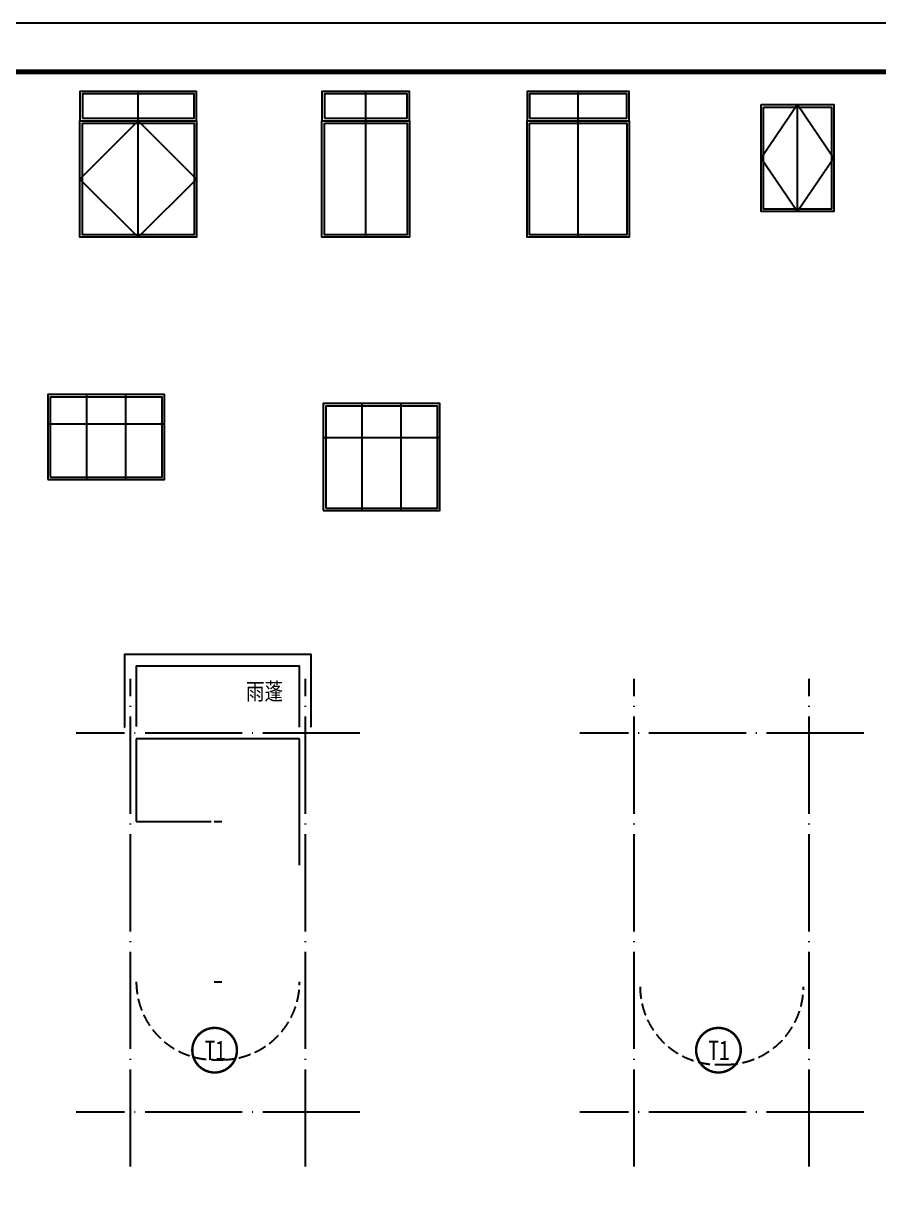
# Model space of a CAD drawing. Extents: x -695846 to 822170, y -413475 to 397179.
# Drawn here: x 557365 to 574957, y 238599 to 262602 of the extents above; entities that cross this region are included whole.
import ezdxf

# ---------------------------------------------------------------- set-up
doc = ezdxf.new("R2010")
doc.units = 0
doc.header["$LTSCALE"] = 1000
doc.header["$MEASUREMENT"] = 0
doc.linetypes.add('DASH', pattern=[0.35, 0.25, -0.1])
doc.linetypes.add('DOTE', pattern=[2.42, 2, -0.2, 0.02, -0.2])
for name, color, linetype in [('A-立面门窗', 4, 'Continuous'), ('A-立面门窗开启线', 8, 'Continuous'), ('DOTE', 1, 'DOTE'), ('PUB_TEXT', 7, 'Continuous'), ('STAIR', 2, 'Continuous'), ('T-图框-175', 175, 'Continuous'), ('WINDOW', 4, 'Continuous')]:
    doc.layers.add(name, color=color, linetype=linetype)
doc.styles.add('-黑体', font='simhei.ttf', dxfattribs={"width": 0.8})

# ---------------------------------------------------------------- blocks, each defined once
blk = doc.blocks.new('A$Cf8d6b2ec')
at = {"const_width": 50}
blk.add_lwpolyline([(918, 459, 1), (0, 459, 1)], format="xyb", close=True, dxfattribs=at)
at = {"layer": 'PUB_TEXT', "style": '-黑体', "width": 0.8}
blk.add_text('T1', height=400, dxfattribs=at).set_placement((254, 258, -343))
blk = doc.blocks.new('A$Cb9a38ce4')
at = {"layer": 'STAIR'}
for p, q in [((3360, 6700), (0, 6700)), ((0, 6700), (0, 5000)), ((3360, 4100), (3360, 6700)), ((0, 5000), (1540, 5000)), ((1600, 5000), (1760, 5000)), ((1600, 1700), (1760, 1700))]:
    blk.add_line(p, q, dxfattribs=at)
at = {"layer": 'STAIR', "color": 9, "linetype": 'DASH'}
blk.add_line((1600, 100), (1760, 100), dxfattribs=at)
for points in [[(0, 1700, 0.414214), (1600, 100)], [(3360, 1700, -0.414214), (1760, 100)]]:
    blk.add_lwpolyline(points, format="xyb", dxfattribs=at)

msp = doc.modelspace()

# ---------------------------------------------------------------- linework, layer by layer
for points in [[(563288, 248114), (563288, 249614), (559448, 249614), (559448, 248114), (559449, 248114)], [(563048, 248114), (563048, 249374), (559688, 249374), (559688, 248131)]]:
    msp.add_lwpolyline(points)
at = {"layer": 'A-立面门窗'}
for points in [[(558529, 260598), (560929, 260598), (560929, 261198), (558529, 261198)], [(563507, 260598), (565307, 260598), (565307, 261198), (563507, 261198)], [(567728, 260598), (569828, 260598), (569828, 261198), (567728, 261198)], [(558579, 260648), (560879, 260648), (560879, 261148), (558579, 261148)], [(563557, 260648), (565257, 260648), (565257, 261148), (563557, 261148)], [(567778, 260648), (569778, 260648), (569778, 261148), (567778, 261148)], [(572537, 260929), (574037, 260929), (574037, 258729), (572537, 258729)], [(572587, 260879), (573987, 260879), (573987, 258779), (572587, 258779)], [(558529, 260598), (560929, 260598), (560929, 258198), (558529, 258198)], [(558579, 260548), (560879, 260548), (560879, 258248), (558579, 258248)], [(563507, 260598), (565307, 260598), (565307, 258198), (563507, 258198)], [(563557, 260548), (565257, 260548), (565257, 258248), (563557, 258248)], [(567728, 260598), (569828, 260598), (569828, 258198), (567728, 258198)], [(567778, 260548), (569778, 260548), (569778, 258248), (567778, 258248)]]:
    msp.add_lwpolyline(points, close=True, dxfattribs=at)
for points in [[(559729, 258198), (559729, 261198)], [(564407, 258198), (564407, 261198)], [(568778, 258198), (568778, 261198)], [(573287, 258729), (573287, 260929)]]:
    msp.add_lwpolyline(points, dxfattribs=at)
at = {"layer": 'A-立面门窗开启线'}
for points in [[(573287, 260929), (572537, 259829), (573287, 258729)], [(573287, 260929), (574037, 259829), (573287, 258729)], [(559729, 260598), (558529, 259398), (559729, 258198)], [(559729, 260598), (560929, 259398), (559729, 258198)]]:
    msp.add_lwpolyline(points, dxfattribs=at)
at = {"layer": 'DOTE'}
for p, q in [((559568, 239074), (559568, 249114)), ((563168, 239074), (563168, 249114)), ((569930, 239074), (569930, 249114)), ((573530, 239074), (573530, 249114)), ((564288, 247994), (558448, 247994)), ((574650, 247994), (568810, 247994)), ((564288, 240194), (558448, 240194)), ((574650, 240194), (568810, 240194))]:
    msp.add_line(p, q, dxfattribs=at)
at = {"layer": 'STAIR', "color": 9, "linetype": 'DASH'}
msp.add_line((571650, 241174), (571810, 241174), dxfattribs=at)
for points in [[(570050, 242774, 0.414214), (571650, 241174)], [(573410, 242774, -0.414214), (571810, 241174)]]:
    msp.add_lwpolyline(points, format="xyb", dxfattribs=at)
at = {"layer": 'T-图框-175'}
msp.add_lwpolyline([(528620, 220602), (588020, 220602), (588020, 262602), (528620, 262602)], close=True, dxfattribs=at)
at = {"layer": 'T-图框-175', "const_width": 100}
msp.add_lwpolyline([(531120, 221602), (587020, 221602), (587020, 261602), (531120, 261602)], close=True, dxfattribs=at)
at = {"layer": 'WINDOW'}
for points in [[(557870, 253211), (560270, 253211), (560270, 254961), (557870, 254961)], [(557920, 253261), (560220, 253261), (560220, 254911), (557920, 254911)], [(563534, 252576), (565934, 252576), (565934, 254776), (563534, 254776)], [(563584, 252626), (565884, 252626), (565884, 254726), (563584, 254726)]]:
    msp.add_lwpolyline(points, close=True, dxfattribs=at)
for points in [[(558670, 253211), (558670, 254961)], [(559470, 253211), (559470, 254961)], [(564334, 252576), (564334, 254776)], [(565134, 252576), (565134, 254776)], [(557870, 254361), (560270, 254361)], [(563534, 254076), (565934, 254076)]]:
    msp.add_lwpolyline(points, dxfattribs=at)

# ---------------------------------------------------------------- block references
for name, p in [('A$Cb9a38ce4', (559688, 241174)), ('A$Cf8d6b2ec', (560840, 241010)), ('A$Cf8d6b2ec', (571202, 241010))]:
    msp.add_blockref(name, p)

# ---------------------------------------------------------------- texts
at = {"layer": 'PUB_TEXT', "style": '-黑体', "width": 0.8}
msp.add_text('雨蓬', height=350, dxfattribs=at).set_placement((561943, 248678, -343))

doc.saveas('drawing.dxf')
